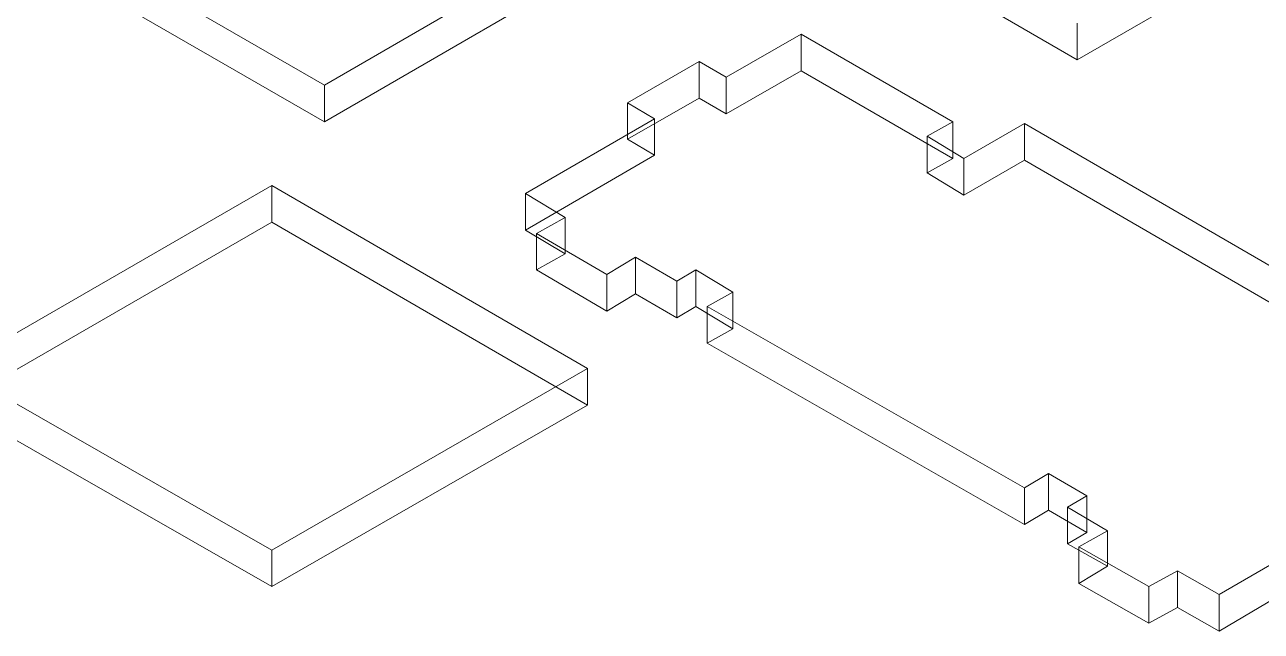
# Model space of a CAD drawing. Header units: millimetres. Extents: x 251 to 1800, y 172 to 1116.
# Drawn here: x 1254.2 to 1458.9, y 338.4 to 438.9 of the extents above; entities that cross this region are included whole.
import ezdxf

# ---------------------------------------------------------------- set-up
doc = ezdxf.new("R2010")
doc.units = ezdxf.units.MM

msp = doc.modelspace()

# ---------------------------------------------------------------- linework, layer by layer
at = {"color": 8, "lineweight": 0, "true_color": 0x808080}
for points in [[(1376.136969, 463.358089), (1428.403008, 493.41726), (1480.944566, 463.358089), (1428.403008, 433.05095)], [(1356.079154, 453.081214), (1303.813115, 422.774075), (1251.271557, 453.081214), (1303.813115, 483.112833)], [(1347.372739, 375.853113), (1295.106701, 345.821494), (1242.565142, 375.853113), (1295.106701, 406.160252)]]:
    msp.add_lwpolyline(points, close=True, dxfattribs=at)
for points in [[(1428.403008, 433.05095), (1376.136969, 463.358089)], [(1480.944566, 463.358089), (1428.403008, 433.05095)], [(1303.813115, 428.835502), (1251.271557, 459.142641)], [(1303.813115, 428.835502), (1251.271557, 459.142641)], [(1356.079154, 459.142641), (1303.813115, 428.835502)], [(1356.079154, 459.142641), (1303.813115, 428.835502)], [(1303.813115, 422.774075), (1251.271557, 453.081214)], [(1356.079154, 453.081214), (1303.813115, 422.774075)], [(1428.403008, 433.05095), (1428.403008, 439.112378)], [(1428.403008, 433.05095), (1428.403008, 439.112378)], [(1370.323509, 430.157996), (1382.749436, 437.266397)], [(1370.323509, 430.157996), (1382.749436, 437.266397)], [(1382.749436, 437.266397), (1407.821705, 422.774075)], [(1382.749436, 431.20497), (1382.749436, 437.266397)], [(1382.749436, 437.266397), (1407.821705, 422.774075)], [(1382.749436, 431.20497), (1382.749436, 437.266397)], [(1353.957654, 425.942548), (1365.832542, 432.775431)], [(1353.957654, 425.942548), (1365.832542, 432.775431)], [(1365.832542, 432.775431), (1370.323509, 430.157996)], [(1365.832542, 426.714003), (1365.832542, 432.775431)], [(1365.832542, 432.775431), (1370.323509, 430.157996)], [(1365.832542, 426.714003), (1365.832542, 432.775431)], [(1473.285125, 351.083915), (1451.904816, 338.437573), (1445.044382, 342.377501), (1440.277896, 339.760066), (1428.678527, 346.344981), (1433.417462, 349.237935), (1426.832547, 352.929896), (1430.001021, 354.775876), (1423.664073, 358.467836), (1419.696593, 356.098369), (1367.155035, 386.129989), (1371.398035, 388.499456), (1365.309055, 392.191416), (1362.140581, 390.345436), (1355.280147, 394.312916), (1350.541213, 391.419962), (1338.914292, 398.252844), (1343.680779, 400.897831), (1337.068312, 404.865311), (1358.448621, 417.236134), (1353.957654, 419.881121), (1365.832542, 426.714003), (1370.323509, 424.096568), (1382.749436, 431.20497), (1407.821705, 416.712647), (1403.606258, 414.34318), (1409.667686, 410.651219), (1419.696593, 416.437127), (1471.962632, 386.129989)], [(1370.323509, 424.096568), (1382.749436, 431.20497)], [(1370.323509, 424.096568), (1370.323509, 430.157996)], [(1370.323509, 424.096568), (1370.323509, 430.157996)], [(1382.749436, 431.20497), (1407.821705, 416.712647)], [(1303.813115, 422.774075), (1303.813115, 428.835502)], [(1303.813115, 422.774075), (1303.813115, 428.835502)], [(1353.957654, 419.881121), (1365.832542, 426.714003)], [(1358.448621, 423.297562), (1353.957654, 425.942548)], [(1358.448621, 423.297562), (1353.957654, 425.942548)], [(1353.957654, 419.881121), (1353.957654, 425.942548)], [(1353.957654, 419.881121), (1353.957654, 425.942548)], [(1365.832542, 426.714003), (1370.323509, 424.096568)], [(1337.068312, 410.926739), (1358.448621, 423.297562)], [(1337.068312, 410.926739), (1358.448621, 423.297562)], [(1358.448621, 417.236134), (1358.448621, 423.297562)], [(1358.448621, 417.236134), (1358.448621, 423.297562)], [(1407.821705, 422.774075), (1403.606258, 420.404607)], [(1407.821705, 422.774075), (1403.606258, 420.404607)], [(1407.821705, 416.712647), (1407.821705, 422.774075)], [(1407.821705, 416.712647), (1407.821705, 422.774075)], [(1409.667686, 416.712647), (1419.696593, 422.498555)], [(1409.667686, 416.712647), (1419.696593, 422.498555)], [(1419.696593, 422.498555), (1471.962632, 392.191416)], [(1419.696593, 416.437127), (1419.696593, 422.498555)], [(1419.696593, 422.498555), (1471.962632, 392.191416)], [(1419.696593, 416.437127), (1419.696593, 422.498555)], [(1358.448621, 417.236134), (1353.957654, 419.881121)], [(1403.606258, 420.404607), (1409.667686, 416.712647)], [(1403.606258, 414.34318), (1403.606258, 420.404607)], [(1403.606258, 420.404607), (1409.667686, 416.712647), (1409.667686, 410.651219)], [(1403.606258, 414.34318), (1403.606258, 420.404607)], [(1337.068312, 404.865311), (1358.448621, 417.236134)], [(1407.821705, 416.712647), (1403.606258, 414.34318)], [(1409.667686, 416.712647), (1409.667686, 410.651219)], [(1409.667686, 410.651219), (1419.696593, 416.437127)], [(1419.696593, 416.437127), (1471.962632, 386.129989)], [(1403.606258, 414.34318), (1409.667686, 410.651219)], [(1242.565142, 381.914541), (1295.106701, 412.22168)], [(1242.565142, 381.914541), (1295.106701, 412.22168)], [(1295.106701, 412.22168), (1347.372739, 381.914541)], [(1295.106701, 406.160252), (1295.106701, 412.22168)], [(1295.106701, 412.22168), (1347.372739, 381.914541)], [(1295.106701, 406.160252), (1295.106701, 412.22168)], [(1343.680779, 406.959259), (1337.068312, 410.926739)], [(1343.680779, 406.959259), (1337.068312, 410.926739)], [(1337.068312, 404.865311), (1337.068312, 410.926739)], [(1337.068312, 404.865311), (1337.068312, 410.926739)], [(1242.565142, 375.853113), (1295.106701, 406.160252)], [(1295.106701, 406.160252), (1347.372739, 375.853113)], [(1338.914292, 404.314272), (1343.680779, 406.959259)], [(1338.914292, 404.314272), (1343.680779, 406.959259), (1343.680779, 400.897831)], [(1343.680779, 406.959259), (1343.680779, 400.897831)], [(1343.680779, 400.897831), (1337.068312, 404.865311)], [(1350.541213, 397.48139), (1338.914292, 404.314272)], [(1350.541213, 397.48139), (1338.914292, 404.314272)], [(1338.914292, 398.252844), (1338.914292, 404.314272)], [(1338.914292, 398.252844), (1338.914292, 404.314272)], [(1338.914292, 398.252844), (1343.680779, 400.897831)], [(1355.280147, 400.374344), (1350.541213, 397.48139)], [(1362.140581, 390.345436), (1362.140581, 396.406864), (1355.280147, 400.374344), (1350.541213, 397.48139)], [(1362.140581, 396.406864), (1355.280147, 400.374344)], [(1355.280147, 400.374344), (1355.280147, 394.312916)], [(1355.280147, 400.374344), (1355.280147, 394.312916)], [(1350.541213, 391.419962), (1338.914292, 398.252844)], [(1350.541213, 391.419962), (1350.541213, 397.48139)], [(1350.541213, 391.419962), (1350.541213, 397.48139)], [(1365.309055, 398.252844), (1362.140581, 396.406864)], [(1365.309055, 398.252844), (1362.140581, 396.406864)], [(1371.398035, 394.560884), (1365.309055, 398.252844)], [(1367.155035, 386.129989), (1367.155035, 392.191416), (1371.398035, 394.560884), (1365.309055, 398.252844)], [(1365.309055, 392.191416), (1365.309055, 398.252844)], [(1365.309055, 392.191416), (1365.309055, 398.252844)], [(1362.140581, 390.345436), (1362.140581, 396.406864)], [(1355.280147, 394.312916), (1350.541213, 391.419962)], [(1362.140581, 390.345436), (1355.280147, 394.312916)], [(1367.155035, 392.191416), (1371.398035, 394.560884)], [(1371.398035, 394.560884), (1371.398035, 388.499456)], [(1371.398035, 394.560884), (1371.398035, 388.499456)], [(1365.309055, 392.191416), (1362.140581, 390.345436)], [(1371.398035, 388.499456), (1365.309055, 392.191416)], [(1419.696593, 362.159797), (1367.155035, 392.191416)], [(1419.696593, 362.159797), (1367.155035, 392.191416)], [(1367.155035, 386.129989), (1367.155035, 392.191416)], [(1367.155035, 386.129989), (1371.398035, 388.499456)], [(1419.696593, 356.098369), (1367.155035, 386.129989)], [(1295.106701, 351.882922), (1242.565142, 381.914541)], [(1295.106701, 351.882922), (1242.565142, 381.914541)], [(1347.372739, 381.914541), (1295.106701, 351.882922)], [(1347.372739, 381.914541), (1295.106701, 351.882922)], [(1347.372739, 375.853113), (1347.372739, 381.914541)], [(1347.372739, 375.853113), (1347.372739, 381.914541)], [(1295.106701, 345.821494), (1242.565142, 375.853113)], [(1347.372739, 375.853113), (1295.106701, 345.821494)], [(1423.664073, 364.529264), (1419.696593, 362.159797)], [(1423.664073, 364.529264), (1419.696593, 362.159797)], [(1430.001021, 360.837304), (1423.664073, 364.529264)], [(1430.001021, 360.837304), (1423.664073, 364.529264), (1423.664073, 358.467836)], [(1423.664073, 364.529264), (1423.664073, 358.467836)], [(1419.696593, 356.098369), (1419.696593, 362.159797)], [(1419.696593, 356.098369), (1419.696593, 362.159797)], [(1426.832547, 358.991323), (1430.001021, 360.837304)], [(1426.832547, 358.991323), (1430.001021, 360.837304)], [(1430.001021, 354.775876), (1430.001021, 360.837304)], [(1430.001021, 354.775876), (1430.001021, 360.837304)], [(1423.664073, 358.467836), (1419.696593, 356.098369)], [(1430.001021, 354.775876), (1423.664073, 358.467836)], [(1433.417462, 355.051395), (1426.832547, 358.991323)], [(1433.417462, 355.051395), (1426.832547, 358.991323)], [(1426.832547, 352.929896), (1426.832547, 358.991323)], [(1426.832547, 352.929896), (1426.832547, 358.991323)], [(1473.285125, 356.897376), (1451.904816, 344.499001)], [(1473.285125, 356.897376), (1451.904816, 344.499001)], [(1426.832547, 352.929896), (1430.001021, 354.775876)], [(1428.678527, 352.406409), (1433.417462, 355.051395)], [(1428.678527, 352.406409), (1433.417462, 355.051395), (1433.417462, 349.237935)], [(1433.417462, 355.051395), (1433.417462, 349.237935)], [(1433.417462, 349.237935), (1426.832547, 352.929896)], [(1440.277896, 345.821494), (1428.678527, 352.406409)], [(1428.678527, 346.344981), (1428.678527, 352.406409)], [(1440.277896, 345.821494), (1428.678527, 352.406409)], [(1428.678527, 346.344981), (1428.678527, 352.406409)], [(1295.106701, 345.821494), (1295.106701, 351.882922)], [(1295.106701, 345.821494), (1295.106701, 351.882922)], [(1473.285125, 351.083915), (1451.904816, 338.437573)], [(1428.678527, 346.344981), (1433.417462, 349.237935)], [(1445.044382, 348.466481), (1440.277896, 345.821494)], [(1451.904816, 338.437573), (1451.904816, 344.499001), (1445.044382, 348.466481), (1440.277896, 345.821494)], [(1451.904816, 344.499001), (1445.044382, 348.466481)], [(1445.044382, 348.466481), (1445.044382, 342.377501)], [(1445.044382, 348.466481), (1445.044382, 342.377501)], [(1440.277896, 339.760066), (1428.678527, 346.344981)], [(1440.277896, 339.760066), (1440.277896, 345.821494)], [(1440.277896, 339.760066), (1440.277896, 345.821494)], [(1451.904816, 338.437573), (1451.904816, 344.499001)], [(1445.044382, 342.377501), (1440.277896, 339.760066)], [(1451.904816, 338.437573), (1445.044382, 342.377501)]]:
    msp.add_lwpolyline(points, dxfattribs=at)

doc.saveas('drawing.dxf')
